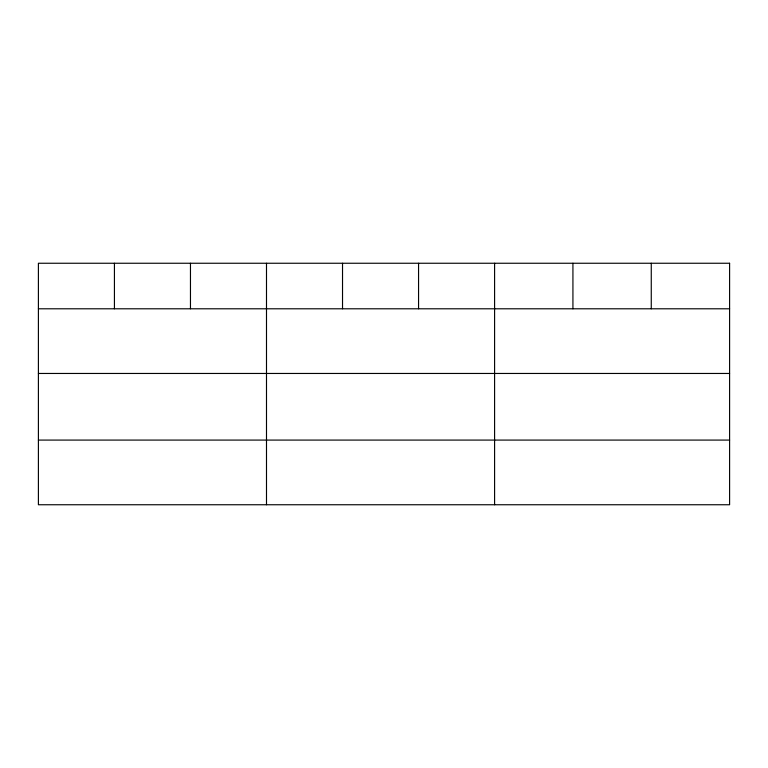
<?xml version="1.0" encoding="UTF-8"?>
<svg xmlns="http://www.w3.org/2000/svg" width="768" height="768" viewBox="0 0 768 768"><rect width="100%" height="100%" fill="white"/><g stroke="black" fill="none" stroke-linecap="round" stroke-linejoin="round"><path stroke-width="1.15" d="M38.4 308.794L729.6 308.794M38.4 373.459L729.6 373.459M38.4 440.083L729.6 440.083M651.264 263.251L651.264 308.794M572.928 263.251L572.928 308.794M494.592 263.251L494.592 504.749M418.56 263.251L418.56 308.794M342.528 263.251L342.528 308.794M266.496 263.251L266.496 504.749M190.464 263.251L190.464 308.794M114.432 263.251L114.432 308.794M729.6 263.251L38.4 263.251L38.4 504.749L729.6 504.749L729.6 263.251"/></g></svg>
